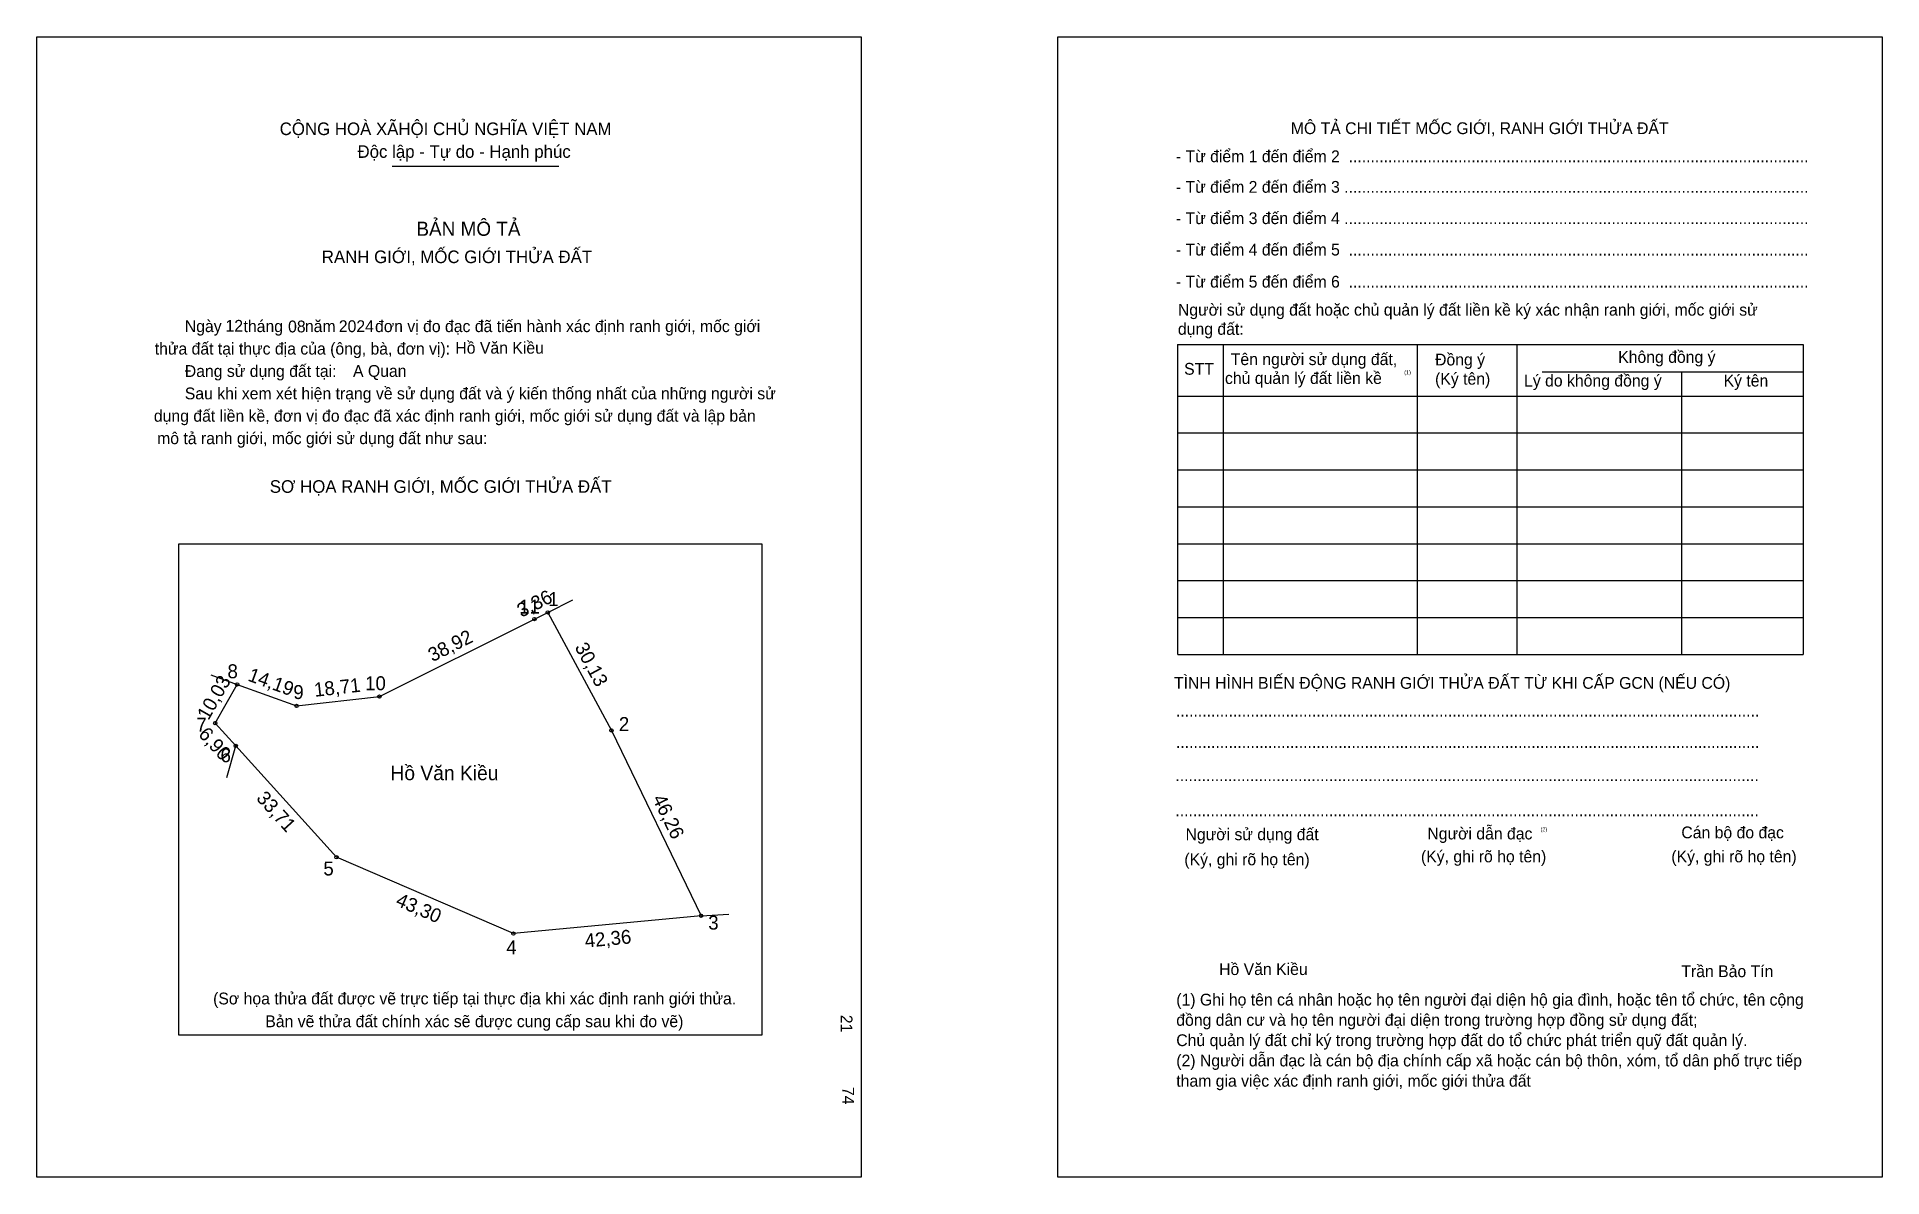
# Model space of a CAD drawing. Extents: x 547433 to 547847, y 1820891 to 1821147.
import ezdxf

# ---------------------------------------------------------------- set-up
doc = ezdxf.new("R2010")
doc.units = 0
for name, color, linetype in [('bmtKhungInTrang1', 7, 'Continuous'), ('bmtKhungInTrang2', 7, 'Continuous'), ('bmtNoiDung', 7, 'Continuous'), ('bmtTemplate', 7, 'Continuous'), ('CanhThua', 7, 'Continuous'), ('ChieuDaiCanhThua', 7, 'Continuous'), ('MocDinhThua', 7, 'Continuous'), ('RauThua', 7, 'Continuous'), ('SoHieuDinhThua', 7, 'Continuous'), ('TenChuSuDung', 7, 'Continuous')]:
    doc.layers.add(name, color=color, linetype=linetype)

msp = doc.modelspace()

# ---------------------------------------------------------------- linework, layer by layer
at = {"layer": 'bmtKhungInTrang1'}
msp.add_lwpolyline([(547432.73, 1821147.07), (547617.92, 1821147.07), (547617.92, 1820890.92), (547432.73, 1820890.92)], close=True, dxfattribs=at)
at = {"layer": 'bmtKhungInTrang2'}
msp.add_lwpolyline([(547662.09, 1821147.07), (547847.28, 1821147.07), (547847.28, 1820890.92), (547662.09, 1820890.92)], close=True, dxfattribs=at)
at = {"layer": 'bmtTemplate'}
for p, q in [((547512.54, 1821118.04), (547549.99, 1821118.04)), ((547699.24, 1821077.98), (547699.24, 1821008.35)), ((547742.8, 1821077.98), (547742.8, 1821008.35)), ((547765.22, 1821078.06), (547765.22, 1821008.35)), ((547829.55, 1821077.98), (547829.55, 1821008.35)), ((547770.9, 1821071.85), (547829.55, 1821071.85)), ((547689.08, 1821066.37), (547829.55, 1821066.37)), ((547689.08, 1821058.09), (547829.55, 1821058.09)), ((547689.08, 1821049.8), (547829.55, 1821049.8)), ((547689.08, 1821041.51), (547829.55, 1821041.51)), ((547689.08, 1821033.22), (547829.55, 1821033.22)), ((547689.08, 1821024.93), (547829.55, 1821024.93)), ((547689.08, 1821016.64), (547829.55, 1821016.64)), ((547689.08, 1821008.35), (547829.55, 1821008.35))]:
    msp.add_line(p, q, dxfattribs=at)
for points in [[(547688.99, 1821077.98), (547829.55, 1821077.98)], [(547688.99, 1821077.98), (547688.99, 1821008.35)], [(547802.21, 1821071.76), (547802.21, 1821008.35)]]:
    msp.add_lwpolyline(points, dxfattribs=at)
msp.add_lwpolyline([(547464.59, 1820922.82), (547464.59, 1821033.21), (547595.63, 1821033.21), (547595.63, 1820922.82)], close=True, dxfattribs=at)
at = {"layer": 'CanhThua'}
for p, q in [((547509.68, 1820998.87), (547544.49, 1821016.28)), ((547544.49, 1821016.28), (547547.5, 1821017.79)), ((547547.5, 1821017.79), (547561.8, 1820991.27)), ((547472.79, 1820992.9), (547477.75, 1821001.62)), ((547477.75, 1821001.62), (547491.09, 1820996.78)), ((547491.09, 1820996.78), (547509.68, 1820998.87)), ((547477.42, 1820987.79), (547472.79, 1820992.9)), ((547561.8, 1820991.27), (547581.95, 1820949.63)), ((547500.04, 1820962.79), (547477.42, 1820987.79)), ((547539.78, 1820945.62), (547500.04, 1820962.79)), ((547581.95, 1820949.63), (547539.78, 1820945.62))]:
    msp.add_line(p, q, dxfattribs=at)
at = {"layer": 'MocDinhThua'}
for centre in [(547544.49, 1821016.28), (547547.5, 1821017.79), (547477.75, 1821001.62), (547491.09, 1820996.78), (547509.68, 1820998.87), (547472.79, 1820992.9), (547561.8, 1820991.27), (547477.42, 1820987.79), (547500.04, 1820962.79), (547581.95, 1820949.63), (547539.78, 1820945.62)]:
    msp.add_circle(centre, 0.375, dxfattribs=at)
at = {"layer": 'RauThua'}
for p, q in [((547547.5, 1821017.79), (547553.1, 1821020.59)), ((547471.78, 1821003.78), (547477.75, 1821001.62)), ((547475.43, 1820980.66), (547477.42, 1820987.79)), ((547581.95, 1820949.63), (547588.19, 1820950.01))]:
    msp.add_line(p, q, dxfattribs=at)

# ---------------------------------------------------------------- texts
at = {"layer": 'bmtNoiDung'}
for s, height, p in [('12', 2.65, (547475.11, 1821080.84)), ('08', 2.65, (547489.16, 1821080.69)), ('2024', 2.65, (547500.56, 1821080.75)), ('Hồ Văn Kiều', 2.6498, (547526.74, 1821075.91)), ('A Quan', 2.65, (547503.75, 1821070.7)), ('Hồ Văn Kiều', 2.6498, (547698.33, 1820936.32))]:
    msp.add_text(s, height=height, dxfattribs=at).set_placement(p)
for s, p in [('21', (547613.31, 1820927.38)), ('74', (547613.69, 1820911.17))]:
    msp.add_text(s, height=2.65, rotation=270, dxfattribs=at).set_placement(p)
at = {"layer": 'bmtTemplate'}
for s, height, p in [('CỘNG HOÀ XÃHỘI CHỦ NGHĨA VIỆT NAM', 2.8264, (547487.28, 1821125.01)), ('MÔ TẢ CHI TIẾT MỐC GIỚI, RANH GIỚI THỬA ĐẤT', 2.6488, (547714.45, 1821125.23)), ('Độc lập - Tự do - Hạnh phúc', 2.8264, (547504.76, 1821119.9)), ('- Từ điểm 1 đến điểm 2  .........................................................................................................', 2.64877, (547688.63, 1821118.92)), ('- Từ điểm 2 đến điểm 3 ..........................................................................................................', 2.64877, (547688.63, 1821112.05)), ('- Từ điểm 3 đến điểm 4 ..........................................................................................................', 2.64877, (547688.63, 1821105.01)), ('BẢN MÔ TẢ', 3.18, (547517.99, 1821102.38)), ('RANH GIỚI, MỐC GIỚI THỬA ĐẤT', 2.8264, (547496.73, 1821096.25)), ('- Từ điểm 4 đến điểm 5  .........................................................................................................', 2.64877, (547688.63, 1821097.96)), ('- Từ điểm 5 đến điểm 6  .........................................................................................................', 2.64877, (547688.63, 1821090.75)), ('Người sử dụng đất hoặc chủ quản lý đất liền kề ký xác nhận ranh giới, mốc giới sử', 2.6488, (547689.08, 1821084.45)), ('Ngày     tháng     năm         đơn vị đo đạc đã tiến hành xác định ranh giới, mốc giới ', 2.6498, (547465.96, 1821080.75)), ('dụng đất:', 2.649, (547689.08, 1821080.14)), ('thửa đất tại thực địa của (ông, bà, đơn vị):', 2.6498, (547459.2, 1821075.71)), ('Tên người sử dụng đất,', 2.6488, (547700.95, 1821073.34)), ('Đồng ý', 2.649, (547746.85, 1821073.26)), ('Không đồng ý', 2.6488, (547787.99, 1821073.84)), ('Đang sử dụng đất tại:', 2.6498, (547465.96, 1821070.68)), ('STT', 2.649, (547690.47, 1821071.18)), ('chủ quản lý đất liền kề', 2.6488, (547699.65, 1821069.1)), ('(1)', 0.883, (547739.93, 1821071.28)), ('(Ký tên)', 2.649, (547746.85, 1821068.95)), ('Lý do không đồng ý', 2.6488, (547766.84, 1821068.53)), ('Ký tên', 2.649, (547811.66, 1821068.53)), ('Sau khi xem xét hiện trạng về sử dụng đất và ý kiến thống nhất của những người sử ', 2.6498, (547465.96, 1821065.65)), ('dụng đất liền kề, đơn vị đo đạc đã xác định ranh giới, mốc giới sử dụng đất và lập bản', 2.6498, (547459.01, 1821060.62)), ('mô tả ranh giới, mốc giới sử dụng đất như sau:', 2.6498, (547459.74, 1821055.58)), ('SƠ HỌA RANH GIỚI, MỐC GIỚI THỬA ĐẤT', 2.8264, (547485.05, 1821044.65)), ('TÌNH HÌNH BIẾN ĐỘNG RANH GIỚI THỬA ĐẤT TỪ KHI CẤP GCN (NẾU CÓ)', 2.6488, (547688.19, 1821000.62)), ('.....................................................................................................................................', 2.65274, (547688.63, 1820994.38)), ('.....................................................................................................................................', 2.65274, (547688.63, 1820987.34)), ('.....................................................................................................................................', 2.65274, (547688.5, 1820979.88)), ('.....................................................................................................................................', 2.65274, (547688.5, 1820972)), ('Người sử dụng đất', 2.6488, (547690.79, 1820966.61)), ('Người dẫn đạc', 2.6488, (547745.12, 1820966.78)), ('(2)', 0.883, (547770.56, 1820968.61)), ('Cán bộ đo đạc', 2.6488, (547802.18, 1820967.03)), ('(Ký, ghi rõ họ tên)', 2.6488, (547690.52, 1820960.98)), ('(Ký, ghi rõ họ tên)', 2.6488, (547743.68, 1820961.64)), ('(Ký, ghi rõ họ tên)', 2.6488, (547799.93, 1820961.64)), ('Trần Bảo Tín', 2.6488, (547802.18, 1820935.84)), ('(Sơ họa thửa đất được vẽ trực tiếp tại thực địa khi xác định ranh giới thửa.', 2.6498, (547472.32, 1820929.72)), ('(1) Ghi họ tên cá nhân hoặc họ tên người đại diện hộ gia đình, hoặc tên tổ chức, tên cộng', 2.6488, (547688.71, 1820929.47)), ('Bản vẽ thửa đất chính xác sẽ được cung cấp sau khi đo vẽ)', 2.6498, (547484.04, 1820924.6)), ('đồng dân cư và họ tên người đại diện trong trường hợp đồng sử dụng đất;', 2.6488, (547688.71, 1820924.91)), ('Chủ quản lý đất chỉ ký trong trường hợp đất do tổ chức phát triển quỹ đất quản lý.', 2.6488, (547688.71, 1820920.35)), ('(2) Người dẫn đạc là cán bộ địa chính cấp xã hoặc cán bộ thôn, xóm, tổ dân phố trực tiếp', 2.6488, (547688.71, 1820915.79)), ('tham gia việc xác định ranh giới, mốc giới thửa đất', 2.6488, (547688.71, 1820911.23))]:
    msp.add_text(s, height=height, dxfattribs=at).set_placement(p)
at = {"layer": 'ChieuDaiCanhThua'}
for s, rotation, p in [('3,36', 26.5727, (547541.59, 1821016.58)), ('38,92', 26.5756, (547521.61, 1821006.58)), ('30,13', 298.3268, (547553.48, 1821009.99)), ('10,03', 60.3607, (547471.26, 1820993.37)), ('14,19', 340.0648, (547479.91, 1821002.5)), ('18,71', 6.4166, (547495.18, 1820998.81)), ('6,90', 312.1502, (547468.84, 1820990.27)), ('33,71', 312.1455, (547481.85, 1820975.9)), ('46,26', 295.8306, (547570.95, 1820975.96)), ('43,30', 336.6395, (547513.13, 1820952.03)), ('42,36', 5.428, (547555.97, 1820942.45))]:
    msp.add_text(s, height=3.127, rotation=rotation, dxfattribs=at).set_placement(p)
at = {"layer": 'SoHieuDinhThua'}
for s, height, p in [('11', 3.127, (547541.07, 1821017.52)), ('1', 3.13, (547547.63, 1821019.21)), ('8', 3.13, (547475.55, 1821002.99)), ('9', 3.13, (547490.34, 1820998.32)), ('10', 3.127, (547506.47, 1821000.31)), ('7', 3.13, (547468.56, 1820991)), ('2', 3.13, (547563.48, 1820991.13)), ('6', 3.13, (547473.98, 1820984.12)), ('5', 3.13, (547497.09, 1820958.69)), ('3', 3.13, (547583.56, 1820946.53)), ('4', 3.13, (547538.19, 1820940.97))]:
    msp.add_text(s, height=height, dxfattribs=at).set_placement(p)
at = {"layer": 'TenChuSuDung'}
msp.add_text('Hồ Văn Kiều', height=3.2322, dxfattribs=at).set_placement((547512.16, 1820980.09))

doc.saveas('drawing.dxf')
